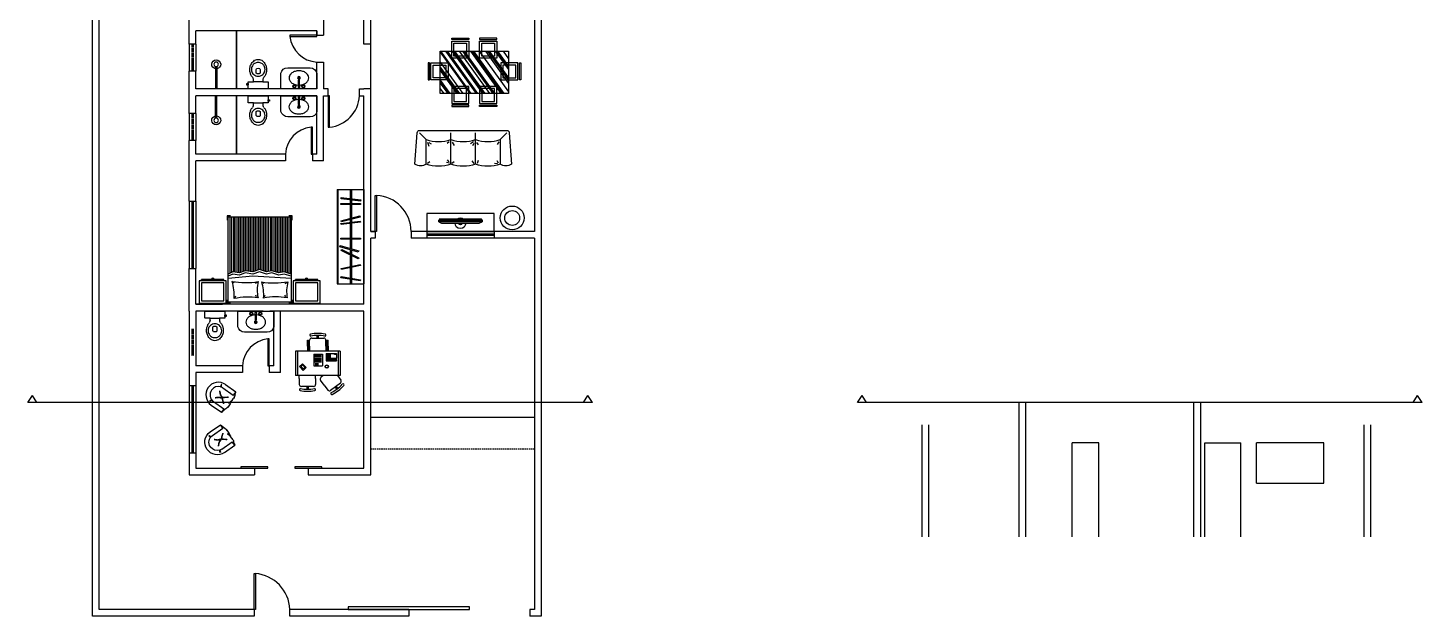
# Model space of a CAD drawing. Header units: millimetres. Extents: x 5374 to 24842, y 1840 to 8284.
# Drawn here: x 21734 to 24842, y 5055 to 6366 of the extents above; entities that cross this region are included whole.
import ezdxf

# ---------------------------------------------------------------- set-up
doc = ezdxf.new("R2010")
doc.units = ezdxf.units.MM
doc.linetypes.add('HIDDEN2', pattern=[4.7625, 3.175, -1.5875])
for name, color, linetype in [('01', 1, 'Continuous'), ('02', 2, 'Continuous'), ('03', 3, 'Continuous'), ('05', 5, 'Continuous'), ('06', 6, 'Continuous'), ('Block1', 1, 'Continuous'), ('Block2', 2, 'Continuous')]:
    doc.layers.add(name, color=color, linetype=linetype)

# ---------------------------------------------------------------- blocks, each defined once
blk = doc.blocks.new('ertey')
at = {"color": 8, "linetype": 'Continuous'}
blk.add_line((2135.439, 1746.929), (2135.439, 1746.963), dxfattribs=at)
blk.add_lwpolyline([(2135.376, 1746.997), (2135.439, 1746.963), (2134.473, 1746.963), (2134.537, 1746.997)], close=True, dxfattribs=at)
blk.add_lwpolyline([(2134.473, 1746.963), (2134.473, 1746.929), (2135.439, 1746.929, -0.115238), (2135.426, 1746.903), (2134.481, 1746.903), (2134.481, 1746.929)], format="xyb", dxfattribs=at)
at = {"color": 8}
for radius, start, end in [(0.118, 0, 180), (0.0339, 0, 180), (0.118, 233.1486, 306.8514)]:
    blk.add_arc((2134.956, 1746.997), radius, start, end, dxfattribs=at)
blk = doc.blocks.new('CamaCasal001')
for p, q in [((-65, -3), (-72.5, -3)), ((-72.5, -3), (-72.5, -10.5)), ((-58.4, -17.1), (-56.1, -21)), ((-10.9, -17.3), (-12.1, -20.6)), ((6.7, -16.9), (8.8, -20.9)), ((54.7, -15.9), (53.4, -19.2)), ((65, -3), (72.5, -3)), ((72.5, -3), (72.5, -10.5)), ((-70, -58), (15, -63)), ((-60.9, -48.5), (-56.1, -45.8)), ((-7, -49.2), (-9.5, -47.1)), ((5.2, -49.1), (10.1, -46.6)), ((15, -63), (70, -58)), ((59, -50.4), (56.6, -48.2)), ((-70, -63), (-55, -68)), ((-70, -68), (-55, -73)), ((-68.8, -195.5), (-68.8, -68.4)), ((-65, -195.5), (-65, -69.7)), ((-61.3, -195.5), (-61.3, -70.9)), ((-57.5, -195.5), (-57.5, -72.2)), ((-55, -68), (-42.5, -65.5)), ((-55, -73), (-42.5, -70.5)), ((-53.8, -195.5), (-53.8, -72.8)), ((-50, -195.5), (-50, -72)), ((-46.3, -195.5), (-46.3, -71.3)), ((-42.5, -65.5), (-27.5, -70.5)), ((-42.5, -70.5), (-27.5, -75.5)), ((-42.5, -195.5), (-42.5, -70.5)), ((-38.8, -195.5), (-38.8, -71.8)), ((-35, -195.5), (-35, -73)), ((-31.3, -195.5), (-31.3, -74.3)), ((-27.5, -70.5), (-15, -68)), ((-27.5, -75.5), (-15, -73)), ((-27.5, -195.5), (-27.5, -75.5)), ((-23.8, -195.5), (-23.8, -74.8)), ((-20, -195.5), (-20, -74)), ((-16.3, -195.5), (-16.3, -73.3)), ((-15, -68), (0, -73)), ((-15, -73), (0, -78)), ((-12.5, -195.5), (-12.5, -73.8)), ((-8.8, -195.5), (-8.8, -75.1)), ((-5, -195.5), (-5, -76.3)), ((-1.3, -195.5), (-1.3, -77.6)), ((0, -73), (15, -68)), ((0, -78), (15, -73)), ((2.5, -195.5), (2.5, -77.2)), ((6.2, -195.5), (6.2, -75.9)), ((10, -195.5), (10, -74.7)), ((13.7, -195.5), (13.7, -73.4)), ((15, -68), (32.5, -70.5)), ((15, -73), (32.5, -75.5)), ((17.5, -195.5), (17.5, -73.4)), ((21.2, -195.5), (21.2, -73.9)), ((25, -195.5), (25, -74.4)), ((28.7, -195.5), (28.7, -75)), ((32.5, -70.5), (45, -65.5)), ((32.5, -75.5), (45, -70.5)), ((32.5, -195.5), (32.5, -75.5)), ((36.2, -195.5), (36.2, -74)), ((40, -195.5), (40, -72.5)), ((43.7, -195.5), (43.7, -71)), ((45, -65.5), (60, -68)), ((45, -70.5), (60, -73)), ((47.5, -195.5), (47.5, -70.9)), ((51.2, -195.5), (51.2, -71.5)), ((55, -195.5), (55, -72.2)), ((58.7, -195.5), (58.7, -72.8)), ((60, -68), (70, -63)), ((60, -73), (70, -68)), ((62.5, -195.5), (62.5, -71.8)), ((66.2, -195.5), (66.2, -69.9)), ((-72.5, -188), (-72.5, -198)), ((-72.5, -198), (-65, -198)), ((65, -198), (72.5, -198)), ((72.5, -198), (72.5, -188))]:
    blk.add_line(p, q)
blk.add_lwpolyline([(-70, -5.5), (70, -5.5), (70, -195.5), (-70, -195.5)], close=True)
for centre, radius, start, end in [((-144.2, -30), 84.1, 345.7287, 10.2181), ((-36.5, 118.4), 135.7, 259.4205, 281.7815), ((89.6, -21.2), 98.6, 176.1219, 197.2683), ((-82.6, -32), 88, 347.3997, 11.3333), ((26.7, 122.4), 139, 260.4676, 282.5636), ((170, -19.8), 113.3, 176.7024, 196.4311), ((-33, -219.8), 171.7, 80.4985, 99.9759), ((30.4, -220.6), 171.7, 79.6119, 99.0947)]:
    blk.add_arc(centre, radius, start, end)
blk = doc.blocks.new('Lavatorio008')
blk.add_lwpolyline([(-1.9, -8.6, 0.05843), (-8.8, -9.8, 0.084248), (-15.6, -13.2, 0.106469), (-20.5, -18.7, 0.130159), (-22.1, -24.6, 0.130159), (-20.5, -30.4, 0.106469), (-15.6, -35.9, 0.084248), (-8.8, -39.3, 0.073281), (-0.1, -40.6, 0.073281), (8.6, -39.3, 0.084248), (15.5, -35.9, 0.106469), (20.4, -30.4, 0.130159), (21.9, -24.6, 0.130159), (20.4, -18.7, 0.106469), (15.5, -13.2, 0.084248), (8.6, -9.8, 0.057106), (1.9, -8.6)], format="xyb")
blk.add_lwpolyline([(-1, -22.8, 0.389688), (-0.8, -23), (0, -23), (0.8, -23, 0.389688), (1, -22.8, 0.017234), (2, -3.2, 0.418769), (1.8, -3), (0, -3), (-1.8, -3, 0.418769), (-2, -3.2, 0.017234)], format="xyb", close=True)
for centre, radius in [((-10, -6), 3.5), ((-10, -6), 2.5), ((-10, -6), 2.4), ((10, -6), 3.5), ((10, -6), 2.5), ((10, -6), 2.4)]:
    blk.add_circle(centre, radius)
for radius, start, end in [(3, 109.9848, 66.8451), (1.75, 116.7599, 62.2389)]:
    blk.add_arc((-0.1, -24.6), radius, start, end)
blk = doc.blocks.new('Vaso003c')
for p, q in [((3, 20.7), (3, -20.7)), ((12.1, 22.5), (4.8, 22.5)), ((15.1, 22.5), (12.1, 22.5)), ((17.4, 22.5), (15.1, 22.5)), ((19.2, 10.3), (19.2, 20.7)), ((23.8, 10.6), (19.2, 10.3)), ((4.8, -22.5), (12.1, -22.5)), ((12.1, -23.7), (11.8, -23.7)), ((11.8, -23.7), (11.8, -25.2)), ((11.8, -25.2), (13.6, -25.2)), ((12.1, -22.5), (12.1, -23.7)), ((13.6, -25.2), (15.4, -25.2)), ((15.1, -23.7), (15.1, -22.5)), ((15.1, -22.5), (17.4, -22.5)), ((15.4, -23.7), (15.1, -23.7)), ((15.4, -25.2), (15.4, -23.7)), ((19.2, -20.7), (19.2, -10.3)), ((19.2, -10.3), (23.8, -10.6))]:
    blk.add_line(p, q)
for points in [[(19.2, 10.3), (19.2, 0), (19.2, -10.3)], [(15.1, -22.5), (12.1, -22.5)]]:
    blk.add_lwpolyline(points)
for points in [[(31.6, 0, -0.18052), (35.3, 10, -0.167158), (43.8, 14.9, -0.1), (49.8, 14.9, -0.096291), (54.8, 13, -0.13332), (59.8, 8.1, -0.150886), (62.2, 0, -0.150886), (59.8, -8.1, -0.13332), (54.8, -13, -0.096291), (49.8, -14.9, -0.1), (43.8, -14.9, -0.167158), (35.3, -10, -0.18052)], [(49, 3, 0.276984), (46.8, 4.4), (38.3, 4.4, 0.393258), (38.3, -4.5), (46.8, -4.5, 0.276984), (49, -3, 0.2)]]:
    blk.add_lwpolyline(points, format="xyb", close=True)
for centre, radius, start, end in [((4.8, 20.7), 1.79, 89.5929, 180.3396), ((17.4, 20.7), 1.82, 0.5732, 92.5231), ((20.1, 31.8), 21.5, 279.9541, 285.4067), ((20.9, 25.4), 15.1, 288.9102, 302.8225), ((45.6, -8.5), 26.9, 113.7212, 127.9102), ((46.4, -8.5), 27.2, 99.682, 115.2124), ((46.4, -4.6), 23.3, 81.5468, 101.3173), ((46.4, -6.1), 24.8, 62.5846, 82.0561), ((46.7, -5.9), 24.5, 40.581, 63.0371), ((53.9, 0), 15.2, 0.1765, 41.4371), ((4.8, -20.7), 1.79, 179.6604, 270.4071), ((17.4, -20.7), 1.82, 267.4769, 359.4268), ((20.1, -31.8), 21.5, 74.5933, 80.0459), ((20.9, -25.4), 15.1, 57.1775, 71.0898), ((45.6, 8.5), 26.9, 232.0898, 246.2788), ((46.4, 8.5), 27.2, 244.7876, 260.318), ((46.4, 4.6), 23.3, 258.6827, 278.4532), ((46.4, 6.1), 24.8, 277.9439, 297.4154), ((46.7, 5.9), 24.5, 296.9629, 319.419), ((53.9, 0), 15.2, 318.5629, 359.8235)]:
    blk.add_arc(centre, radius, start, end)
blk = doc.blocks.new('Chuveiro003')
for p, q in [((50.2, 1.2), (0, 1.2)), ((50.2, -1.2), (0, -1.2))]:
    blk.add_line(p, q)
blk.add_circle((55, 0), 5)
blk.add_arc((55, 0), 10, 187.1808, 172.8192)
blk = doc.blocks.new('Criado006')
for p, q in [((-30, 53), (-30, 3)), ((30, 53), (-30, 53)), ((-25, 53), (-25, 56)), ((25, 56), (-25, 56)), ((25, 48), (-25, 48)), ((-25, 48), (-25, 8)), ((25, 53), (25, 56)), ((25, 8), (25, 48)), ((30, 3), (30, 53)), ((-30, 3), (30, 3)), ((-25, 8), (25, 8))]:
    blk.add_line(p, q)
blk.add_arc((0, 56), 3, 0, 180)
blk = doc.blocks.new('Armario015')
for p, q in [((125, 59.5), (-119.6, 59.5)), ((-119.6, 0), (-119.6, 59.5)), ((-108.3, 32), (-119.6, 32)), ((-77.3, 32), (-105.3, 32)), ((-77.3, 32), (-105.3, 32)), ((-46.3, 32), (-74.2, 32)), ((-32.3, 32), (-42.9, 32)), ((-4.1, 32), (-29.2, 32)), ((37.3, 32), (-1.1, 32)), ((47.6, 32), (40.3, 32)), ((85.8, 32), (50.7, 32)), ((97.6, 32), (88.7, 32)), ((125, 32), (100.6, 32)), ((125, 0), (125, 59.5)), ((-107.7, 29), (-119.6, 29)), ((-107.7, 29), (-119.6, 29)), ((125, 1.5), (-119.6, 1.5)), ((125, 0), (-119.6, 0)), ((-78, 29), (-104.7, 29)), ((-78, 29), (-104.7, 29)), ((-44.6, 29), (-75, 29)), ((-31.3, 29), (-41.1, 29)), ((-4.1, 29), (-28.2, 29)), ((36.9, 29), (-1.1, 29)), ((46.7, 29), (39.8, 29)), ((85.8, 29), (49.8, 29)), ((98, 29), (88.7, 29)), ((125, 29), (101, 29))]:
    blk.add_line(p, q)
for points in [[(-103.8, 8.2), (-100.9, 8.7), (-109, 51.6), (-111.9, 51.1)], [(-82.8, 9.8), (-80, 9), (-69.4, 51.4), (-72.3, 52.1)], [(-32.9, 9), (-30.3, 10.5), (-52.3, 48.1), (-54.8, 46.7)], [(-23.5, 5.6), (-20.7, 6.5), (-34.5, 47.9), (-37.3, 46.9)], [(-4.1, 8.3), (-1.1, 8.3), (-1.1, 52), (-4.1, 52)], [(33.8, 8.6), (36.8, 8.2), (43.1, 51.3), (40.2, 51.7)], [(40.9, 9.3), (43.7, 8.5), (56.2, 50.3), (53.4, 51.1)], [(85.8, 8.3), (88.7, 8.3), (88.7, 52), (85.8, 52)], [(100.9, 8.6), (103.8, 9), (97.7, 52.2), (94.8, 51.8)]]:
    blk.add_lwpolyline(points, close=True)
blk = doc.blocks.new('A$C280F56C6')
at = {"layer": 'Block1'}
for p, q in [((68.5, 109.4), (59.3, 100.2)), ((68.5, 106.6), (62.2, 100.2)), ((63.4, 104.2), (64.8, 102.8)), ((64.5, 105.4), (65.9, 103.9)), ((75.6, 102.3), (68.5, 109.4)), ((72.8, 102.3), (68.5, 106.6)), ((70.1, 105), (71.5, 106.4)), ((71.2, 103.9), (72.6, 105.3)), ((19.7, 91.5), (13.2, 91.5)), ((19.7, 88.5), (13.2, 88.5)), ((66.4, 93.1), (59.3, 100.2)), ((66.4, 96), (62.2, 100.2)), ((63.7, 98.6), (62.3, 97.2)), ((64.9, 97.5), (63.4, 96.1)), ((75.6, 102.3), (66.4, 93.1)), ((72.8, 102.3), (66.4, 96)), ((69, 98.6), (70.4, 97.2)), ((70.2, 99.7), (71.6, 98.3)), ((99.2, 74.3), (70.2, 74.3)), ((70.2, 74.3), (70.2, 53.3)), ((74.1, 71.3), (74.1, 63)), ((75.2, 71.3), (75.2, 63)), ((76.3, 71.3), (76.3, 63)), ((80.1, 71.5), (80.1, 55.8)), ((83.9, 71.5), (83.9, 55.8)), ((86.8, 71.5), (86.8, 55.8)), ((89.7, 71.5), (89.7, 55.8)), ((93, 71.5), (93, 55.8)), ((95.7, 71.5), (95.7, 55.8)), ((99.2, 74.3), (99.2, 53.3)), ((117.5, 84.6), (117.5, 87.1)), ((119.5, 84.6), (119.5, 87.1)), ((99.2, 53.3), (70.2, 53.3)), ((82.8, 43.9), (82.8, 18.9)), ((83.8, 43.9), (82.8, 43.9)), ((82.8, 36.4), (84.1, 36.1)), ((83.5, 43.9), (83.5, 36.9)), ((83.5, 36.9), (84.1, 36.7)), ((89.3, 36.9), (88.6, 36.7)), ((100.4, 43.9), (88.9, 43.9)), ((89.3, 43.9), (89.3, 36.9)), ((89.4, 43.9), (89.4, 18.9)), ((99.1, 43.1), (91.2, 43.1)), ((91.2, 43.1), (91.2, 34.1)), ((98.6, 42.6), (91.7, 42.6)), ((91.7, 42.6), (91.7, 34.6)), ((98.6, 40.6), (91.7, 40.6)), ((98.6, 38.6), (91.7, 38.6)), ((98.6, 36.6), (91.7, 36.6)), ((98.6, 34.6), (91.7, 34.6)), ((93.9, 42.6), (93.9, 34.6)), ((96.4, 42.6), (96.4, 34.6)), ((98.6, 34.6), (98.6, 42.6)), ((99.1, 34.1), (99.1, 43.1)), ((100.4, 43.9), (100.4, 18.9)), ((117.5, 44.6), (117.5, 42.1)), ((119.5, 44.6), (119.5, 42.1)), ((138.5, 66.1), (145.1, 66.1)), ((138.5, 63.1), (145.1, 63.1)), ((18.1, 22.2), (12.8, 18.2)), ((19.9, 19.8), (14.6, 15.8)), ((82.8, 26.4), (84.1, 26.8)), ((83.8, 18.9), (82.8, 18.9)), ((83.5, 25.9), (84.1, 26)), ((83.5, 25.9), (83.5, 19)), ((89.3, 25.9), (88.6, 26)), ((100.4, 18.9), (88.9, 18.9)), ((89.3, 25.9), (89.3, 19)), ((99.1, 34.1), (91.2, 34.1)), ((98.6, 20.4), (98.6, 23.2)), ((98.6, 23.2), (99.3, 23.2)), ((99.3, 20.4), (98.6, 20.4)), ((99.3, 23.2), (99.3, 20.4))]:
    blk.add_line(p, q, dxfattribs=at)
for radius in [4.14, 3.42]:
    blk.add_circle((68.6, 42.7), radius, dxfattribs=at)
for centre, radius, start, end in [((86.4, 34.5), 9.76, 75.0478, 104.9522), ((-149.4, 31.4), 233.6, 356.9321, 3.0679), ((86.4, 33.2), 9.76, 80.158, 99.842), ((-148.6, 31.3), 233.6, 357.1743, 2.8257), ((321.3, 31.3), 233.6, 177.1743, 182.8257), ((322.1, 31.4), 233.6, 176.9321, 183.0679), ((86.4, 28.4), 9.76, 255.0478, 284.9522), ((86.4, 29.4), 9.76, 260.158, 279.842)]:
    blk.add_arc(centre, radius, start, end, dxfattribs=at)
at = {"layer": 'Block2'}
for p, q in [((19.7, 75), (19.7, 105)), ((39.7, 110), (24.7, 110)), ((106.6, 119.8), (46.6, 119.8)), ((46.6, 9.8), (46.6, 119.8)), ((106.6, 114.8), (46.6, 114.8)), ((106.6, 9.8), (106.6, 119.8)), ((39.7, 70), (24.7, 70)), ((118.5, 90.1), (106.6, 90.1)), ((118.5, 87.1), (106.6, 87.1)), ((118.5, 84.6), (106.6, 84.6)), ((118.5, 90.1), (133.5, 90.1)), ((118.5, 87.1), (133.5, 87.1)), ((118.5, 84.6), (133.5, 84.6)), ((133.5, 90.1), (133.5, 87.1)), ((138.5, 79.6), (138.5, 49.6)), ((23, 49), (11, 40)), ((46.3, 51.2), (42, 57)), ((118.5, 44.6), (106.6, 44.6)), ((118.5, 42.1), (106.6, 42.1)), ((118.5, 39.1), (106.6, 39.1)), ((118.5, 44.6), (133.5, 44.6)), ((118.5, 42.1), (133.5, 42.1)), ((118.5, 39.1), (133.5, 39.1)), ((133.5, 42.1), (133.5, 39.1)), ((28, 9), (10, 33)), ((46.3, 16.5), (35, 8)), ((106.6, 14.8), (46.6, 14.8)), ((106.6, 9.8), (46.6, 9.8))]:
    blk.add_line(p, q, dxfattribs=at)
for points in [[(39.7, 110), (46.3, 110)], [(39.7, 70), (46.3, 70)], [(23, 49), (35, 58)]]:
    blk.add_lwpolyline(points, dxfattribs=at)
for centre, radius, start, end in [((108.1, 90), 100, 169.6601, 190.3399), ((12.2, 107.5), 2.5, 349.6601, 169.6601), ((108.1, 90), 95, 169.6601, 190.3399), ((24.7, 105), 5, 90, 180), ((12.2, 72.5), 2.5, 190.3399, 10.3399), ((24.7, 75), 5, 180, 270), ((133.5, 79.6), 5, 0, 90), ((146, 82.1), 2.5, 10.3399, 190.3399), ((50.1, 64.6), 95, 349.6601, 10.3399), ((50.1, 64.6), 100, 349.6601, 10.3399), ((14, 36), 5, 126.8699, 216.8699), ((38, 54), 5, 36.8699, 126.8699), ((133.5, 49.6), 5, 270, 0), ((146, 47.1), 2.5, 169.6601, 349.6601), ((2.5, 30.5), 2.5, 26.53, 206.53), ((89.7, 74), 100, 206.53, 227.2098), ((89.7, 74), 95, 206.53, 227.2098), ((23.5, 2.5), 2.5, 227.2098, 47.2098), ((32, 12), 5, 216.8699, 306.8699)]:
    blk.add_arc(centre, radius, start, end, dxfattribs=at)
blk = doc.blocks.new('MsEscrit002')
at = {"layer": 'Block2'}
blk.add_blockref('A$C280F56C6', (-150.1, -64.6), dxfattribs=at)
blk = doc.blocks.new('Sofa002c')
at = {"layer": 'Block1'}
for p, q in [((-81.4, 4.9), (-81.4, 59.9)), ((-78.7, 53.6), (-75.8, 45.1)), ((-75.4, 52.8), (-70.2, 50.3)), ((-30, 54.8), (-34.5, 50.7)), ((-23.5, 54), (-19.4, 46.7)), ((24, 54.4), (17.5, 50.3)), ((24.8, 51.1), (22, 45.5)), ((30.9, 52.8), (34.5, 47.9)), ((80.8, 54.8), (77.1, 48.7)), ((83.6, 59.9), (83.6, 4.9)), ((-78.7, 7.3), (-73.4, 10.6)), ((-29.2, 6.9), (-36.5, 8.6)), ((-30.4, 10.2), (-34, 14.6)), ((-23.9, 7.3), (-19, 10.6)), ((25.6, 6.1), (21.1, 11.8)), ((32.9, 7.3), (34.9, 13.8)), ((77.5, 5.7), (71.1, 6.1)), ((80, 7.3), (76.7, 11.8))]:
    blk.add_line(p, q, dxfattribs=at)
for points in [[(-81.4, 59.9), (-96.4, 74.9)], [(-26.4, 4.9), (-26.4, 74.9)], [(28.6, 4.9), (28.6, 74.9)], [(83.6, 59.9), (98.6, 74.9)]]:
    blk.add_lwpolyline(points, dxfattribs=at)
for centre in [(-53.9, 133.3), (1.1, 133.3), (56.1, 133.3)]:
    blk.add_arc(centre, 78.3, 249.444, 290.556, dxfattribs=at)
at = {"layer": 'Block2'}
blk.add_lwpolyline([(28.6, 4.9, -0.181335), (-26.4, 4.9, -0.181335), (-81.4, 4.9, -0.333333), (-106.4, 4.9), (-101.4, 74.9, -0.414214), (-96.4, 79.9), (98.6, 79.9, -0.414214), (103.6, 74.9), (108.6, 4.9, -0.333333), (83.6, 4.9, -0.181335)], format="xyb", close=True, dxfattribs=at)
blk = doc.blocks.new('Poltrona011')
at = {"layer": 'Block1'}
for p, q in [((-7.2, 43.4), (-6.6, 43)), ((-7.1, 42.7), (-6.5, 42.3)), ((-6.6, 43), (-6.2, 42.5)), ((-6.5, 42.3), (-6.1, 41.8)), ((-6.2, 42.5), (-5.8, 42)), ((-6.1, 41.8), (-5.6, 41.3)), ((-5.8, 42), (-5.5, 41.5)), ((-5.6, 41.3), (-5.3, 40.8)), ((-5.5, 41.5), (-5.1, 41)), ((-5.3, 40.8), (-4.9, 40.3)), ((-5.1, 41), (-4.5, 40.3)), ((-4.9, 40.3), (-4.3, 39.5)), ((-4.5, 40.3), (-4.2, 39.8)), ((-4.3, 39.5), (-4.1, 39.1)), ((-4.2, 39.8), (-3.8, 39.4)), ((-4.1, 39.1), (-3.6, 38.7)), ((-3.8, 39.4), (-3.3, 38.7)), ((-3.6, 38.7), (-3.2, 38)), ((-3.3, 38.7), (-2.9, 38.3)), ((-3.2, 38), (-2.8, 37.5)), ((-3.1, 27.3), (-2.6, 27.7)), ((-2.9, 38.3), (-2.5, 37.8)), ((-2.8, 37.5), (-2.3, 37.1)), ((-2.6, 27.7), (-2.1, 28.6)), ((-2.6, 27.1), (-2.2, 27.6)), ((-2.5, 37.8), (-2.1, 37.5)), ((-2.3, 37.1), (-1.9, 36.8)), ((-2.2, 27.6), (-1.6, 28.4)), ((-2.1, 37.5), (-1.8, 37.1)), ((-2.1, 28.6), (-1.9, 29.1)), ((-1.9, 36.8), (-1.6, 36.4)), ((-1.9, 29.1), (-1.6, 29.6)), ((-1.8, 37.1), (-1.5, 36.7)), ((-1.6, 36.4), (-1.4, 36)), ((-1.6, 29.6), (-1.4, 30.4)), ((-1.6, 28.4), (-1.5, 29)), ((-1.5, 36.7), (-1.1, 36.4)), ((-1.5, 29), (-1.2, 29.4)), ((-1.4, 36), (-0.9, 35.7)), ((-1.4, 30.8), (-1.2, 31.3)), ((-1.4, 30.4), (-1.4, 30.8)), ((-1.2, 31.3), (-1.1, 31.8)), ((-1.2, 29.4), (-0.9, 30.3)), ((-1.1, 36.4), (-0.9, 36)), ((-1.1, 31.8), (-0.8, 32.3)), ((-0.9, 36), (-0.6, 35.6)), ((-0.9, 35.7), (-0.8, 35.3)), ((-0.9, 30.7), (-0.8, 31.1)), ((-0.9, 30.3), (-0.9, 30.7)), ((-0.8, 35.3), (-0.5, 34.8)), ((-0.8, 32.3), (-0.2, 33.1)), ((-0.8, 31.1), (-0.6, 31.7)), ((-0.6, 35.6), (-0.4, 35.1)), ((-0.6, 31.7), (-0.4, 32.1)), ((-0.4, 32.1), (0.2, 33)), ((0.5, 33.4), (0.4, 33.8)), ((0.8, 33), (0.5, 33.4)), ((1.4, 32.1), (0.8, 33)), ((1.1, 33.4), (0.9, 33)), ((1.2, 33.8), (1.1, 33.4)), ((1.5, 34.8), (1.2, 34.4)), ((1.2, 34.4), (1.2, 33.8)), ((1.8, 32.3), (1.2, 33.1)), ((1.6, 35.6), (1.4, 35.1)), ((1.6, 31.7), (1.4, 32.1)), ((1.8, 35.3), (1.5, 34.8)), ((1.9, 36), (1.6, 35.6)), ((1.8, 31.1), (1.6, 31.7)), ((1.9, 35.7), (1.8, 35.3)), ((2.1, 31.8), (1.8, 32.3)), ((1.9, 30.7), (1.8, 31.1)), ((2.1, 36.4), (1.9, 36)), ((2.4, 36), (1.9, 35.7)), ((1.9, 30.3), (1.9, 30.7)), ((2.2, 29.4), (1.9, 30.3)), ((2.5, 36.7), (2.1, 36.4)), ((2.2, 31.3), (2.1, 31.8)), ((2.4, 30.8), (2.2, 31.3)), ((2.5, 29), (2.2, 29.4)), ((2.6, 36.4), (2.4, 36)), ((2.4, 30.4), (2.4, 30.8)), ((2.6, 29.6), (2.4, 30.4)), ((2.8, 37.1), (2.5, 36.7)), ((2.6, 28.4), (2.5, 29)), ((2.9, 36.8), (2.6, 36.4)), ((2.9, 29.1), (2.6, 29.6)), ((3.2, 27.6), (2.6, 28.4)), ((3.1, 37.5), (2.8, 37.1)), ((3.4, 37.1), (2.9, 36.8)), ((3.1, 28.6), (2.9, 29.1)), ((3.5, 37.8), (3.1, 37.5)), ((3.6, 27.7), (3.1, 28.6)), ((3.6, 27.1), (3.2, 27.6)), ((3.8, 37.5), (3.4, 37.1)), ((3.9, 38.3), (3.5, 37.8)), ((4.1, 27.3), (3.6, 27.7)), ((4.2, 38), (3.8, 37.5)), ((4.3, 38.7), (3.9, 38.3)), ((4.6, 38.7), (4.2, 38)), ((4.8, 39.4), (4.3, 38.7)), ((5.1, 39.1), (4.6, 38.7)), ((5.2, 39.8), (4.8, 39.4)), ((5.3, 39.5), (5.1, 39.1)), ((5.5, 40.3), (5.2, 39.8)), ((5.9, 40.3), (5.3, 39.5)), ((6.1, 41), (5.5, 40.3)), ((6.3, 40.8), (5.9, 40.3)), ((6.5, 41.5), (6.1, 41)), ((6.6, 41.3), (6.3, 40.8)), ((6.8, 42), (6.5, 41.5)), ((7.1, 41.8), (6.6, 41.3)), ((7.2, 42.5), (6.8, 42)), ((7.5, 42.3), (7.1, 41.8)), ((7.6, 43), (7.2, 42.5)), ((8.1, 42.7), (7.5, 42.3)), ((8.2, 43.4), (7.6, 43)), ((-19.2, 18.4), (-20, 18.4)), ((-20, 18.4), (-20, 18.2)), ((-20, 18.2), (-17.5, 18.2)), ((-19, 18.6), (-19.2, 18.4)), ((-18.6, 18.6), (-19, 18.6)), ((-18.1, 18.8), (-18.6, 18.8)), ((-18.6, 18.8), (-18.6, 18.6)), ((-17.9, 19), (-18.1, 19)), ((-18.1, 19), (-18.1, 18.8)), ((-17.7, 19.2), (-17.9, 19)), ((-17.5, 19.2), (-17.7, 19.2)), ((-17.3, 19.6), (-17.5, 19.4)), ((-17.5, 19.4), (-17.5, 19.2)), ((-17.5, 18.2), (-17.5, 18.4)), ((-17.5, 18.4), (-17.1, 18.4)), ((-16.9, 19.6), (-17.3, 19.6)), ((-17.1, 18.4), (-16.9, 18.6)), ((-16.7, 20.2), (-16.9, 20.2)), ((-16.9, 20.2), (-16.9, 19.6)), ((-16.9, 18.6), (-16.5, 18.6)), ((-16.1, 20.4), (-16.7, 20.2)), ((-16.5, 18.6), (-16.3, 18.8)), ((-16.3, 18.8), (-15.6, 18.8)), ((-15.9, 20.7), (-16.1, 20.7)), ((-16.1, 20.7), (-16.1, 20.4)), ((-15.8, 20.9), (-15.9, 20.7)), ((-15.8, 20.8), (-15.8, 20.9)), ((-15.8, 20.9), (-15.8, 20.9)), ((-15.8, 20.7), (-15.8, 20.8)), ((-15.8, 20.4), (-15.8, 20.7)), ((-15.8, 20.7), (-15.8, 20.7)), ((-15.8, 20.3), (-15.8, 20.4)), ((-15.8, 20), (-15.8, 20.3)), ((-15.7, 19.9), (-15.8, 20)), ((-15.7, 19.8), (-15.7, 19.9)), ((-15.7, 19.7), (-15.7, 19.8)), ((-15.6, 19.6), (-15.7, 19.7)), ((-15.5, 19.5), (-15.6, 19.6)), ((-15.6, 18.8), (-15.6, 19)), ((-15.6, 19), (-15.4, 19)), ((-15.4, 19.5), (-15.5, 19.5)), ((-15.3, 19.4), (-15.4, 19.5)), ((-15.4, 19), (-15.4, 19.2)), ((-15.4, 19.2), (-15.2, 19.2)), ((-15.2, 19.3), (-15.3, 19.4)), ((-7.3, 22.4), (-7.1, 22.9)), ((-7.3, 21.9), (-6.9, 22.3)), ((-7.1, 22.9), (-6.8, 23.3)), ((-6.9, 22.3), (-6.6, 22.7)), ((-6.8, 23.3), (-5.9, 24.1)), ((-6.6, 22.7), (-6.3, 23.1)), ((-6.3, 23.1), (-5.5, 24)), ((-5.9, 24.1), (-5.6, 24.6)), ((-5.6, 24.6), (-5.2, 24.9)), ((-5.5, 24), (-5.2, 24.4)), ((-5.2, 24.9), (-4.8, 25.1)), ((-5.2, 24.4), (-4.8, 24.7)), ((-4.8, 25.1), (-4.5, 25.6)), ((-4.8, 24.7), (-4.3, 25)), ((-4.5, 25.6), (-4.1, 26)), ((-4.3, 25), (-4.1, 25.4)), ((-4.1, 26), (-3.5, 26.9)), ((-4.1, 25.4), (-3.6, 25.9)), ((-3.6, 25.9), (-3.1, 26.7)), ((-3.5, 26.9), (-3.1, 27.3)), ((-3.1, 26.7), (-2.6, 27.1)), ((4.1, 26.7), (3.6, 27.1)), ((4.5, 26.9), (4.1, 27.3)), ((4.6, 25.9), (4.1, 26.7)), ((5.1, 26), (4.5, 26.9)), ((5.1, 25.4), (4.6, 25.9)), ((5.5, 25.6), (5.1, 26)), ((5.3, 25), (5.1, 25.4)), ((5.8, 24.7), (5.3, 25)), ((5.8, 25.1), (5.5, 25.6)), ((6.2, 24.9), (5.8, 25.1)), ((6.2, 24.4), (5.8, 24.7)), ((6.6, 24.6), (6.2, 24.9)), ((6.5, 24), (6.2, 24.4)), ((7.3, 23.1), (6.5, 24)), ((6.9, 24.1), (6.6, 24.6)), ((7.8, 23.3), (6.9, 24.1)), ((7.6, 22.7), (7.3, 23.1)), ((7.9, 22.3), (7.6, 22.7)), ((8.1, 22.9), (7.8, 23.3)), ((15.4, 19.2), (15.4, 19.6)), ((15.6, 19.2), (15.4, 19.2)), ((15.5, 19.4), (15.7, 19.5)), ((15.5, 19.3), (15.5, 19.4)), ((15.6, 19), (15.6, 19.2)), ((15.8, 19), (15.6, 19)), ((16, 20.9), (15.7, 20.3)), ((15.7, 19.5), (15.8, 19.5)), ((15.8, 19.5), (15.9, 19.6)), ((15.8, 18.8), (15.8, 19)), ((16.6, 18.8), (15.8, 18.8)), ((15.9, 19.8), (16, 19.9)), ((15.9, 19.7), (15.9, 19.8)), ((15.9, 19.6), (15.9, 19.7)), ((16, 20.9), (16, 20.9)), ((16, 20.8), (16, 20.9)), ((16, 20.9), (16.2, 20.7)), ((16.1, 20.7), (16, 20.8)), ((16, 19.9), (16.1, 20)), ((16.1, 20.6), (16.1, 20.7)), ((16.1, 20.4), (16.1, 20.6)), ((16.1, 20.3), (16.1, 20.4)), ((16.1, 20), (16.1, 20.3)), ((16.2, 20.7), (16.4, 20.7)), ((16.4, 20.7), (16.4, 20.3)), ((16.4, 20.3), (16.9, 20.2)), ((16.8, 18.6), (16.6, 18.8)), ((17.1, 18.6), (16.8, 18.6)), ((16.9, 20.2), (17.1, 20.2)), ((17.1, 20.2), (17.1, 19.6)), ((17.1, 19.6), (17.5, 19.6)), ((17.3, 18.4), (17.1, 18.6)), ((17.7, 18.4), (17.3, 18.4)), ((17.5, 19.6), (17.7, 19.4)), ((17.7, 19.4), (17.7, 19.2)), ((17.7, 19.2), (17.9, 19.2)), ((17.7, 18.2), (17.7, 18.4)), ((20.2, 18.2), (17.7, 18.2)), ((17.9, 19.2), (18.1, 19)), ((18.1, 19), (18.3, 19)), ((18.3, 19), (18.3, 18.8)), ((18.3, 18.8), (18.9, 18.8)), ((18.9, 18.8), (18.9, 18.6)), ((18.9, 18.6), (19.3, 18.6)), ((19.3, 18.6), (19.4, 18.4)), ((19.4, 18.4), (20.2, 18.4)), ((20.2, 18.4), (20.2, 18.2))]:
    blk.add_line(p, q, dxfattribs=at)
at = {"layer": 'Block1', "const_width": 1.05}
blk.add_lwpolyline([(0.1, 33, -1), (0.1, 34.1, -1)], format="xyb", close=True, dxfattribs=at)
at = {"layer": 'Block2'}
for p, q in [((-24.5, 24.5), (-24.5, 49)), ((-24.5, 49), (-16.1, 49)), ((-20.2, 50.3), (-20.2, 50.5)), ((-20.2, 50.5), (-19.6, 50.5)), ((-19.6, 50.5), (-19.6, 50.7)), ((-19.6, 50.7), (-18.6, 50.7)), ((-18.6, 50.7), (-18.6, 50.9)), ((-18.6, 50.9), (-18.2, 50.9)), ((-18.2, 50.9), (-18.2, 51.1)), ((-18.2, 51.1), (-18.1, 51.1)), ((-18.1, 51.1), (-18.1, 51.3)), ((-18.1, 51.3), (-17.9, 51.3)), ((-17.9, 51.3), (-17.9, 51.5)), ((-17.9, 51.5), (-17.3, 51.5)), ((-17.3, 51.5), (-17.3, 51.9)), ((-17.3, 51.9), (-17.1, 51.9)), ((-17.1, 51.9), (-17.1, 52.1)), ((-17.1, 52.1), (-16.5, 52.1)), ((-16.5, 52.1), (-16.5, 52.2)), ((-16.5, 52.2), (-15.7, 52.2)), ((-16.1, 24.2), (-16.1, 49)), ((-15.7, 52.2), (-15.7, 52.4)), ((-15.7, 52.4), (-14.4, 52.4)), ((-14.4, 52.4), (-14.4, 52.6)), ((-14.4, 52.6), (-13.1, 52.6)), ((-13.1, 52.6), (-13.1, 52.8)), ((-13.1, 52.8), (-10.7, 52.8)), ((-10.7, 52.8), (-10.7, 52.6)), ((-10.7, 52.6), (-9.8, 52.6)), ((-9.8, 52.6), (-9.8, 52.4)), ((-9.8, 52.4), (-5.6, 52.4)), ((-5.8, 52.4), (-5.2, 52.4)), ((-5.6, 52.4), (-5.6, 52.6)), ((-5.6, 52.6), (-3.4, 52.6)), ((-5.2, 52.4), (-5.2, 52.2)), ((-5.2, 52.2), (-4, 52.2)), ((-4, 52.2), (-4, 52)), ((-4, 52), (-3.6, 52)), ((-3.6, 52.6), (-3.6, 52.4)), ((-3.6, 52.4), (-3.3, 52.4)), ((-3.6, 52), (-3.6, 51.9)), ((-3.6, 51.9), (-3.1, 51.9)), ((-3.4, 52.6), (-3.4, 52.8)), ((-3.4, 52.8), (-2.9, 52.8)), ((-3.3, 52.4), (-3.3, 52.2)), ((-3.3, 52.2), (-2.7, 52.2)), ((-3.1, 51.9), (-3.1, 51.7)), ((-3.1, 51.7), (-2.7, 51.7)), ((-2.9, 52.8), (-2.9, 53)), ((-2.9, 53), (-1.1, 53)), ((-2.7, 52.2), (-2.7, 52)), ((-2.7, 52), (-1.9, 52)), ((-2.7, 51.7), (-2.7, 51.5)), ((-2.7, 51.5), (-2.1, 51.5)), ((-2.1, 51.5), (-2.1, 51.3)), ((-2.1, 51.3), (-1.5, 51.3)), ((-1.9, 52), (-1.9, 51.9)), ((-1.9, 51.9), (-1.1, 51.9)), ((-1.5, 51.3), (-1.5, 51.1)), ((-1.5, 51.1), (-0.9, 51.1)), ((-1.1, 53.2), (-0.4, 53.2)), ((-1.1, 53), (-1.1, 53.2)), ((-1.1, 51.9), (-1.1, 51.7)), ((-1.1, 51.7), (-0.6, 51.7)), ((-0.9, 51.1), (-0.9, 50.9)), ((-0.9, 50.9), (-0.4, 50.9)), ((-0.6, 51.7), (-0.6, 51.5)), ((-0.6, 51.5), (0.2, 51.5)), ((-0.4, 53.4), (1.4, 53.4)), ((-0.4, 53.2), (-0.4, 53.4)), ((-0.4, 50.9), (-0.4, 50.7)), ((-0.4, 50.7), (0.2, 50.7)), ((0.2, 51.5), (0.2, 51.3)), ((0.2, 51.3), (0.8, 51.3)), ((0.2, 50.7), (0.2, 50.5)), ((0.2, 50.5), (0.4, 50.5)), ((0.4, 50.5), (0.4, 50.3)), ((0.4, 50.3), (1, 50.3)), ((0.8, 51.3), (0.8, 51.1)), ((0.8, 51.1), (1, 51.1)), ((1, 51.1), (1, 50.7)), ((1, 50.7), (1.4, 50.7)), ((1, 50.3), (1, 50.1)), ((1, 50.1), (1.2, 50.1)), ((1.2, 49.9), (1, 49.9)), ((1.2, 50.1), (1.2, 49.9)), ((1.4, 53.6), (8.1, 53.6)), ((1.4, 53.4), (1.4, 53.6)), ((1.4, 50.7), (1.4, 50.3)), ((1.4, 50.3), (1.6, 50.3)), ((1.6, 50.3), (1.6, 49.7)), ((1.6, 49.7), (1.7, 49.7)), ((8.1, 53.6), (8.1, 53.4)), ((8.1, 53.4), (10, 53.4)), ((10, 53.4), (10, 53.2)), ((10, 53.2), (10.8, 53.2)), ((10.8, 53.2), (10.8, 53)), ((10.8, 53), (11, 53)), ((11, 53), (11, 52.8)), ((11, 52.8), (11.7, 52.8)), ((11.7, 52.8), (11.7, 52.6)), ((11.7, 52.6), (12.5, 52.6)), ((12.5, 52.6), (12.5, 52.4)), ((12.5, 52.4), (13.3, 52.4)), ((13.3, 52.4), (13.3, 52.2)), ((13.3, 52.2), (14, 52.2)), ((14, 52.2), (14, 52)), ((14, 52), (14.2, 52)), ((14.2, 52), (14.2, 51.9)), ((14.2, 51.9), (15.2, 51.9)), ((15.2, 51.9), (15.2, 51.5)), ((15.2, 51.5), (16.4, 51.5)), ((16.1, 24.1), (16.1, 49)), ((16.1, 49), (24.5, 49)), ((16.1, 49), (24.5, 49)), ((16.4, 51.5), (16.4, 51.3)), ((16.4, 51.3), (16.7, 51.3)), ((16.7, 51.3), (16.7, 51.1)), ((16.7, 51.1), (17.3, 51.1)), ((17.3, 51.1), (17.3, 50.9)), ((17.3, 50.9), (17.9, 50.9)), ((17.9, 50.9), (17.9, 50.7)), ((17.9, 50.7), (18.5, 50.7)), ((18.5, 50.7), (18.5, 50.5)), ((18.5, 50.5), (18.9, 50.5)), ((18.9, 50.5), (18.9, 50.3)), ((18.9, 50.3), (19, 50.3)), ((24.5, 24.5), (24.5, 49)), ((-0.3, 8.4), (0.4, 8.4)), ((0, 0), (0, 0))]:
    blk.add_line(p, q, dxfattribs=at)
for centre, radius, start, end in [((-20.3, 43), 7.32, 54.9829, 124.9953), ((20.3, 43), 7.32, 54.9829, 124.9953), ((0, 24.5), 24.5, 179.9891, 269.9891), ((-0.3, 24.1), 15.8, 179.9891, 191.7233), ((-0.3, 24.1), 15.8, 198.3285, 269.9891), ((0, 24.5), 24.5, 269.9891, 359.9891), ((0.4, 24.1), 15.8, 269.9891, 359.9891)]:
    blk.add_arc(centre, radius, start, end, dxfattribs=at)
blk = doc.blocks.new('Mesa018')
at = {"layer": 'Block1'}
for p, q in [((-79.4, 100), (-8.1, 0)), ((-67.5, 100), (3.9, 0)), ((-64.1, 100), (7.2, 0)), ((-52.6, 100), (18.7, 0)), ((-50.7, 100), (20.6, 0)), ((-48.8, 100), (22.5, 0)), ((-46.9, 100), (24.4, 0)), ((-35.9, 100), (35.5, 0)), ((-28.2, 100), (43.1, 0)), ((-26.3, 100), (45, 0)), ((-24.4, 100), (46.9, 0)), ((-9.5, 100), (61.8, 0)), ((-7.6, 100), (63.7, 0)), ((-4.8, 100), (66.6, 0)), ((-2.4, 100), (69, 0)), ((11.5, 100), (80, 4)), ((25.9, 100), (80, 24.1)), ((30.7, 100), (80, 30.8)), ((33.1, 100), (80, 34.2)), ((35, 100), (80, 36.9)), ((48.9, 100), (80, 56.3)), ((51.3, 100), (80, 59.7)), ((54.1, 100), (80, 63.7)), ((67.1, 100), (80, 81.9)), ((-80, 97.4), (-10.5, 0)), ((-80, 73.9), (-27.3, 0)), ((-80, 62.5), (-35.4, 0)), ((-80, 57.8), (-38.7, 0)), ((-80, 54.5), (-41.1, 0)), ((-80, 31.7), (-57.4, 0)), ((-80, 28.3), (-59.8, 0)), ((-80, 25), (-62.2, 0)), ((-80, 11.5), (-71.8, 0))]:
    blk.add_line(p, q, dxfattribs=at)
at = {"layer": 'Block2'}
for points in [[(80, 0), (-80, 0), (-80, 100), (80, 100)], [(-53.3, 126.9), (-53.3, 129.9), (-13.3, 129.9), (-13.3, 126.9)], [(-53.3, 83.1), (-53.3, 123.1), (-13.3, 123.1), (-13.3, 83.1)], [(-48.3, 118.1), (-18.3, 118.1), (-18.3, 88.1), (-48.3, 88.1)], [(12.3, 129.9), (12.3, 126.9), (52.3, 126.9), (52.3, 129.9)], [(52.3, 123.1), (52.3, 83.1), (12.3, 83.1), (12.3, 123.1)], [(17.3, 118.1), (47.3, 118.1), (47.3, 88.1), (17.3, 88.1)], [(-108.8, 32.2), (-105.8, 32.2), (-105.8, 72.2), (-108.8, 72.2)], [(-101.9, 32.2), (-101.9, 72.2), (-61.9, 72.2), (-61.9, 32.2)], [(-96.9, 37.2), (-96.9, 67.2), (-66.9, 67.2), (-66.9, 37.2)], [(101.9, 32.2), (101.9, 72.2), (61.9, 72.2), (61.9, 32.2)], [(96.9, 37.2), (96.9, 67.2), (66.9, 67.2), (66.9, 37.2)], [(108.8, 32.2), (105.8, 32.2), (105.8, 72.2), (108.8, 72.2)], [(-53.3, 16.9), (-53.3, -23.1), (-13.3, -23.1), (-13.3, 16.9)], [(-48.3, -18.1), (-18.3, -18.1), (-18.3, 11.9), (-48.3, 11.9)], [(52.3, -23.1), (52.3, 16.9), (12.3, 16.9), (12.3, -23.1)], [(17.3, -18.1), (47.3, -18.1), (47.3, 11.9), (17.3, 11.9)], [(-53.3, -26.9), (-53.3, -29.9), (-13.3, -29.9), (-13.3, -26.9)], [(12.3, -29.9), (12.3, -26.9), (52.3, -26.9), (52.3, -29.9)]]:
    blk.add_lwpolyline(points, close=True, dxfattribs=at)

msp = doc.modelspace()

# ---------------------------------------------------------------- linework, layer by layer
for p, q in [((21733.5, 5531.6), (21743.5, 5546.6)), ((21753.5, 5531.6), (21743.5, 5546.6)), ((22972.2, 5531.6), (22982.2, 5546.6)), ((22992.2, 5531.6), (22982.2, 5546.6)), ((23583.4, 5531.6), (23593.4, 5546.6)), ((23603.4, 5531.6), (23593.4, 5546.6)), ((24822, 5531.6), (24832, 5546.6)), ((24842, 5531.6), (24832, 5546.6)), ((22992.2, 5531.6), (21733.5, 5531.6)), ((22992.2, 5531.6), (22972.2, 5531.6)), ((24842, 5531.6), (23583.4, 5531.6)), ((24842, 5531.6), (24822, 5531.6))]:
    msp.add_line(p, q)
at = {"layer": '01'}
for p, q in [((22197.8, 6360.2), (22197.8, 6230.2)), ((22198.8, 6360.2), (22198.8, 6230.2)), ((22092.8, 6330.2), (22092.8, 6270.2)), ((22107.8, 6330.2), (22107.8, 6270.2)), ((22197.8, 6215.2), (22197.8, 6085.2)), ((22198.8, 6215.2), (22198.8, 6085.2)), ((22092.8, 6175.2), (22092.8, 6115.2)), ((22107.8, 6175.2), (22107.8, 6115.2)), ((22092.8, 5695.2), (22092.8, 5635.2)), ((22107.8, 5695.2), (22107.8, 5635.2)), ((22862.8, 5497.6), (22497.8, 5497.6))]:
    msp.add_line(p, q, dxfattribs=at)
at = {"layer": '01', "linetype": 'HIDDEN2', "ltscale": 0.5}
for p, q in [((22098.8, 6330.2), (22098.8, 6270.2)), ((22101.8, 6330.2), (22101.8, 6270.2)), ((22098.8, 6175.2), (22098.8, 6115.2)), ((22101.8, 6175.2), (22101.8, 6115.2)), ((22098.8, 5695.2), (22098.8, 5635.2)), ((22101.8, 5695.2), (22101.8, 5635.2))]:
    msp.add_line(p, q, dxfattribs=at)
at = {"layer": '01', "linetype": 'HIDDEN2'}
for p, q in [((22497.8, 5370.2), (22497.8, 5440.2)), ((22862.8, 5427.6), (22497.8, 5427.6))]:
    msp.add_line(p, q, dxfattribs=at)
at = {"layer": '01'}
for points in [[(22377.8, 6265.2), (22377.8, 6230.2), (22297.8, 6230.2), (22297.8, 6265.2, -0.403194), (22312.8, 6277.2), (22362.8, 6277.2, -0.345425)], [(22297.8, 6180.2), (22297.8, 6215.2), (22377.8, 6215.2), (22377.8, 6180.2, -0.403194), (22362.8, 6168.2), (22312.8, 6168.2, -0.345425)], [(22201.7, 5700.2), (22201.7, 5735.2), (22281.7, 5735.2), (22281.7, 5700.2, -0.403194), (22266.7, 5688.2), (22216.7, 5688.2, -0.345425)]]:
    msp.add_lwpolyline(points, format="xyb", close=True, dxfattribs=at)
msp.add_lwpolyline([(22622.8, 5912.6), (22772.8, 5912.6), (22772.8, 5952.7), (22622.8, 5952.7)], close=True, dxfattribs=at)
for radius in [26.6, 16.6]:
    msp.add_circle((22813.3, 5942.7), radius, dxfattribs=at)
for centre, radius, start, end in [((22381.5, 6354.2), 64.1, 186.2896, 266.648), ((22398.8, 6218.9), 74.1, 275.4105, 357.0984), ((22371.8, 6081.4), 64.1, 96.2896, 176.648), ((22507.7, 5912.6), 80.1, 0.0304, 87.7802), ((22507.7, 5912.6), 80.1, 0.0304, 87.7802), ((22275.8, 5609.5), 64.1, 96.2896, 176.648), ((22233.8, 5066.4), 84, 2.5575, 85.2531)]:
    msp.add_arc(centre, radius, start, end, dxfattribs=at)
at = {"layer": '02'}
for p, q in [((22092.8, 5980.2), (22092.8, 5830.2)), ((22107.8, 5980.2), (22107.8, 5830.2)), ((22772.8, 5912.6), (22622.8, 5912.6)), ((22772.8, 5897.6), (22622.8, 5897.6)), ((22092.8, 5569), (22092.8, 5419)), ((22107.8, 5569), (22107.8, 5419))]:
    msp.add_line(p, q, dxfattribs=at)
for points in [[(22377.8, 6350.2), (22317.8, 6350.2), (22317.8, 6347.2), (22377.8, 6347.2)], [(22402.8, 6215.2), (22402.8, 6145.2), (22405.8, 6145.2), (22405.8, 6215.2)], [(22367.8, 6085.2), (22367.8, 6145.2), (22364.8, 6145.2), (22364.8, 6085.2)], [(22507.8, 5912.6), (22507.8, 5992.6), (22510.8, 5992.6), (22510.8, 5912.6)], [(22271.7, 5613.2), (22271.7, 5673.2), (22268.7, 5673.2), (22268.7, 5613.2)], [(22208.6, 5385.2), (22268.6, 5385.2), (22268.6, 5388.2), (22208.6, 5388.2)], [(22328.6, 5385.2), (22388.6, 5385.2), (22388.6, 5388.2), (22328.6, 5388.2)], [(22237.8, 5070.2), (22237.8, 5150.2), (22240.8, 5150.2), (22240.8, 5070.2)], [(22447.8, 5070.2), (22717.8, 5070.2), (22717.8, 5076.2), (22447.8, 5076.2)]]:
    msp.add_lwpolyline(points, close=True, dxfattribs=at)
at = {"layer": '03'}
for p, q in [((22098.8, 5980.2), (22098.8, 5830.2)), ((22101.8, 5980.2), (22101.8, 5830.2)), ((22772.8, 5906.6), (22622.8, 5906.6)), ((22772.8, 5903.6), (22622.8, 5903.6)), ((22098.8, 5569), (22098.8, 5419)), ((22101.8, 5569), (22101.8, 5419))]:
    msp.add_line(p, q, dxfattribs=at)
at = {"layer": '05'}
msp.add_line((22497.8, 6230.2), (22497.8, 6330.2), dxfattribs=at)
at = {"layer": '06'}
for p, q in [((21877.8, 5055.2), (21877.8, 7437.9)), ((22877.8, 7437.9), (22877.8, 5055.2)), ((21892.8, 5070.2), (21892.8, 7285.9)), ((22482.8, 6330.2), (22482.8, 6675.2)), ((22497.8, 6330.2), (22497.8, 6622.6)), ((22862.8, 6622.6), (22862.8, 6027.6)), ((22092.8, 6330.2), (22092.8, 6470.2)), ((22392.8, 6385.2), (22392.8, 6350.2)), ((22107.8, 6330.2), (22107.8, 6360.2)), ((22377.8, 6360.2), (22107.8, 6360.2)), ((22377.8, 6350.2), (22377.8, 6360.2)), ((22377.8, 6360.2), (22377.8, 6350.2)), ((22377.8, 6350.2), (22392.8, 6350.2)), ((22107.8, 6330.2), (22092.8, 6330.2)), ((22497.8, 6330.2), (22482.8, 6330.2)), ((22377.8, 6230.2), (22377.8, 6290.2)), ((22377.8, 6290.2), (22392.8, 6290.2)), ((22392.8, 6290.2), (22392.8, 6230.2)), ((22092.8, 6175.2), (22092.8, 6270.2)), ((22107.8, 6270.2), (22092.8, 6270.2)), ((22107.8, 6230.2), (22107.8, 6270.2)), ((22377.8, 6230.2), (22107.8, 6230.2)), ((22402.8, 6230.2), (22392.8, 6230.2)), ((22402.8, 6215.2), (22402.8, 6230.2)), ((22472.8, 6215.2), (22472.8, 6230.2)), ((22472.8, 6230.2), (22482.8, 6230.2)), ((22497.8, 6230.2), (22482.8, 6230.2)), ((22497.8, 6075.2), (22497.8, 6230.2)), ((22107.8, 6175.2), (22107.8, 6215.2)), ((22377.8, 6215.2), (22107.8, 6215.2)), ((22377.8, 6085.2), (22377.8, 6215.2)), ((22392.8, 6070.2), (22392.8, 6215.2)), ((22392.8, 6215.2), (22402.8, 6215.2)), ((22472.8, 6215.2), (22482.8, 6215.2)), ((22482.8, 5750.2), (22482.8, 6215.2)), ((22107.8, 6175.2), (22092.8, 6175.2)), ((22092.8, 5980.2), (22092.8, 6115.2)), ((22107.8, 6115.2), (22092.8, 6115.2)), ((22107.8, 6085.2), (22107.8, 6115.2)), ((22307.8, 6085.2), (22107.8, 6085.2)), ((22107.8, 5980.2), (22107.8, 6070.2)), ((22307.8, 6070.2), (22107.8, 6070.2)), ((22307.8, 6085.2), (22307.8, 6070.2)), ((22377.8, 6085.2), (22367.8, 6085.2)), ((22367.8, 6085.2), (22367.8, 6070.2)), ((22392.8, 6070.2), (22367.8, 6070.2)), ((22497.8, 6027.6), (22497.8, 6075.2)), ((22497.8, 5912.6), (22497.8, 6027.6)), ((22862.8, 6027.6), (22862.8, 5912.6)), ((22092.8, 5980.2), (22107.8, 5980.2)), ((22107.8, 5980.2), (22107.8, 5994.1)), ((22507.8, 5912.6), (22497.8, 5912.6)), ((22507.8, 5912.6), (22507.8, 5897.6)), ((22622.8, 5912.6), (22587.8, 5912.6)), ((22587.8, 5912.6), (22587.8, 5897.6)), ((22622.8, 5912.6), (22622.8, 5897.6)), ((22862.8, 5912.6), (22772.8, 5912.6)), ((22497.8, 5735.2), (22497.8, 5897.6)), ((22507.8, 5897.6), (22497.8, 5897.6)), ((22622.8, 5897.6), (22587.8, 5897.6)), ((22862.8, 5897.6), (22772.8, 5897.6)), ((22862.8, 5897.6), (22862.8, 5070.2)), ((22092.8, 5735.2), (22092.8, 5830.2)), ((22092.8, 5830.2), (22107.8, 5830.2)), ((22107.8, 5750.2), (22107.8, 5830.2)), ((22107.8, 5750.2), (22107.8, 5830.2)), ((22092.8, 5735.2), (22092.8, 5569)), ((22482.8, 5750.2), (22107.8, 5750.2)), ((22107.8, 5750.2), (22167.3, 5750.2)), ((22257.8, 5735.2), (22107.8, 5735.2)), ((22107.8, 5735.2), (22107.8, 5613.2)), ((22482.8, 5735.2), (22272.8, 5735.2)), ((22281.7, 5613.2), (22281.7, 5735.2)), ((22296.7, 5598.2), (22296.7, 5735.2)), ((22482.8, 5385.2), (22482.8, 5735.2)), ((22497.8, 5370.2), (22497.8, 5735.2)), ((22211.7, 5613.2), (22107.8, 5613.2)), ((22107.8, 5598.2), (22107.8, 5569)), ((22211.7, 5598.2), (22107.8, 5598.2)), ((22211.7, 5613.2), (22211.7, 5598.2)), ((22281.7, 5613.2), (22271.7, 5613.2)), ((22271.7, 5613.2), (22271.7, 5598.2)), ((22296.7, 5598.2), (22271.7, 5598.2)), ((22092.8, 5569), (22107.8, 5569)), ((23942.6, 5531.6), (23942.6, 5231.6)), ((23957.6, 5531.6), (23957.6, 5231.6)), ((24332.6, 5531.6), (24332.6, 5231.6)), ((24347.6, 5531.6), (24347.6, 5231.6)), ((23727.6, 5231.6), (23727.6, 5481.6)), ((23742.6, 5231.6), (23742.6, 5481.6)), ((24712.6, 5231.6), (24712.6, 5481.6)), ((24727.6, 5231.6), (24727.6, 5481.6)), ((24061.5, 5231.6), (24061.5, 5441.6)), ((24121.5, 5441.6), (24061.5, 5441.6)), ((24121.5, 5231.6), (24121.5, 5441.6)), ((24357.6, 5231.6), (24357.6, 5441.6)), ((24357.6, 5441.6), (24437.6, 5441.6)), ((24437.6, 5231.6), (24437.6, 5441.6)), ((24472.6, 5351.6), (24472.6, 5441.6)), ((24622.6, 5441.6), (24472.6, 5441.6)), ((24622.6, 5351.6), (24622.6, 5441.6)), ((22092.8, 5419), (22092.8, 5370.2)), ((22092.8, 5419), (22107.8, 5419)), ((22107.8, 5419), (22107.8, 5385.2)), ((22107.8, 5385.2), (22238.6, 5385.2)), ((22238.6, 5385.2), (22238.6, 5370.2)), ((22358.6, 5385.2), (22482.8, 5385.2)), ((22358.6, 5385.2), (22358.6, 5370.2)), ((22092.8, 5370.2), (22238.6, 5370.2)), ((22358.6, 5370.2), (22497.8, 5370.2)), ((24472.6, 5351.6), (24622.6, 5351.6)), ((22237.8, 5070.2), (21892.8, 5070.2)), ((22237.8, 5070.2), (22237.8, 5055.2)), ((22582.8, 5070.2), (22317.8, 5070.2)), ((22317.8, 5055.2), (22317.8, 5070.2)), ((22582.8, 5070.2), (22582.8, 5055.2)), ((22862.8, 5070.2), (22852.8, 5070.2)), ((22852.8, 5070.2), (22852.8, 5055.2)), ((22237.8, 5055.2), (21877.8, 5055.2)), ((22582.8, 5055.2), (22317.8, 5055.2)), ((22877.8, 5055.2), (22852.8, 5055.2))]:
    msp.add_line(p, q, dxfattribs=at)
at = {"layer": '06', "ltscale": 1000000.0}
msp.add_line((22772.8, 5912.6), (22772.8, 5897.6), dxfattribs=at)
at = {"layer": '06'}
for points in [[(22862.8, 6622.6), (22862.8, 6275.1)], [(22862.8, 6125.1), (22862.8, 6027.6)], [(22497.8, 5912.6), (22507.8, 5912.6)]]:
    msp.add_lwpolyline(points, dxfattribs=at)

# ---------------------------------------------------------------- block references
at = {"layer": '01'}
for name, p, xscale, rotation in [('Chuveiro003', (22153.4, 6230.2), -1, 270), ('Vaso003c', (22247, 6227.2), -1, 270), ('Chuveiro003', (22153.4, 6215.2), -1, 90), ('Vaso003c', (22247, 6218.2), -1, 90), ('Armario015', (22423.3, 5898.8), -0.86, 270), ('Vaso003c', (22150.5, 5738.2), -1, 90)]:
    msp.add_blockref(name, p, dxfattribs=dict(at, xscale=xscale, rotation=rotation))
at = {"layer": '01', "rotation": 180}
for name, p in [('Lavatorio008', (22337.8, 6230.2)), ('CamaCasal001', (22250.3, 5749.7))]:
    msp.add_blockref(name, p, dxfattribs=at)
at = {"layer": '01'}
for name, p in [('Lavatorio008', (22337.8, 6215.2)), ('Sofa002c', (22703, 6057.9)), ('Criado006', (22145.7, 5749.8)), ('Criado006', (22354.9, 5749.8)), ('Lavatorio008', (22241.7, 5735.2))]:
    msp.add_blockref(name, p, dxfattribs=at)
for name, p, xscale, yscale, zscale, rotation in [('ertey', (-190797.8, 180630.6), -100, 100, 100, 180), ('MsEscrit002', (22379.9, 5685.3), 0.9068273532648892, 0.9068273532648892, 0.9068273532648892, 90), ('Poltrona011', (22135.4, 5564.5), 1.138271955332258, 1.138271955332258, 1.138271955332258, 234.9685828741155), ('Poltrona011', (22133, 5426.8), -1.138271955332258, 1.138271955332258, 1.138271955332258, 305.0314171258844)]:
    msp.add_blockref(name, p, dxfattribs=dict(at, xscale=xscale, yscale=yscale, zscale=zscale, rotation=rotation))
at = {"layer": '06', "xscale": 0.95, "yscale": 0.95}
msp.add_blockref('Mesa018', (22729.1, 6219.8), dxfattribs=at)

doc.saveas('drawing.dxf')
